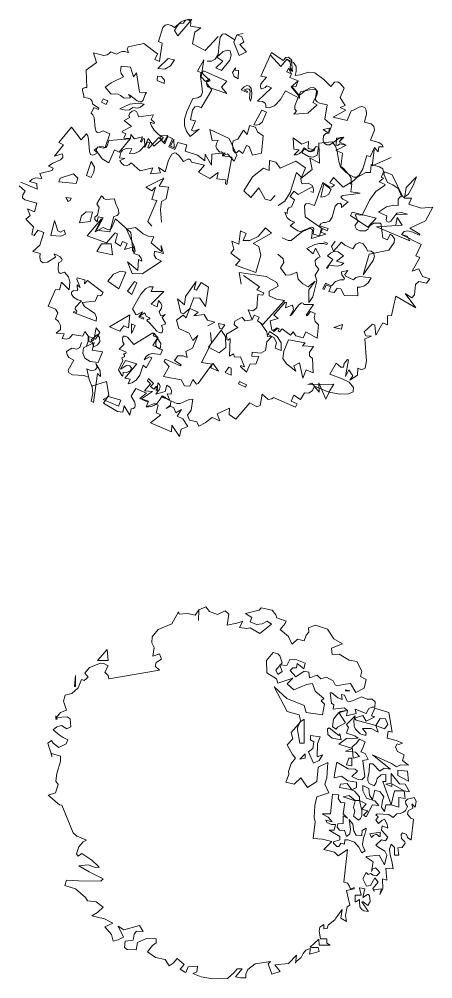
# Model space of a CAD drawing. Header units: millimetres. Extents: x -63086 to 144078, y -129912 to 13382.
# Drawn here: x 59130 to 60225, y -62129 to -59588 of the extents above; entities that cross this region are included whole.
import ezdxf

# ---------------------------------------------------------------- set-up
doc = ezdxf.new("R2010")
doc.units = ezdxf.units.MM
doc.layers.get('0').update_dxf_attribs({"lineweight": 0})
doc.layers.add('観葉植物', color=92, linetype='Continuous', lineweight=9)

# ---------------------------------------------------------------- blocks, each defined once
blk = doc.blocks.new('樹木平面（CAD素材.com）4171aaa2')
at = {"color": 0, "linetype": 'ByBlock', "lineweight": -2}
for points in [[(-541.3, 147.6), (-497.8, 128.7), (-498.5, 143.8), (-518.6, 148.8), (-510.9, 155.7), (-501.3, 158.8), (-485.9, 156.8), (-491, 170.2), (-457.9, 178.2), (-455.2, 184.3), (-467.8, 189.7), (-456.4, 197.4), (-436.6, 206.2), (-430.4, 212.4), (-429.6, 218), (-431.4, 222.2), (-452.4, 216.5), (-428.2, 246.7), (-440.6, 252.1), (-407.2, 293.5), (-381.7, 260), (-367.4, 275.9), (-363.7, 270.2), (-361.8, 261.1), (-359.7, 228.7), (-356.6, 221.1), (-351, 218.9), (-344.2, 221.2), (-338.1, 225.2), (-346.7, 232), (-338.1, 239.1), (-331.7, 241.6), (-323, 241.1), (-317.7, 239.6), (-305.9, 275.3), (-323.6, 283), (-330.9, 279.7), (-337.9, 278.9), (-341.8, 281.4), (-344.7, 290.9), (-346.9, 318.6), (-350.3, 325.7), (-355.2, 330), (-348.3, 345.6), (-335.9, 340.3), (-334.5, 343.3), (-351.9, 354.5), (-352.3, 361.6), (-356.4, 367.6), (-362.7, 370), (-374.2, 371.5), (-374, 376.5), (-378.1, 391.3), (-377.6, 394.5), (-375.4, 396.6), (-370.3, 397.8), (-366.5, 397.9), (-368.2, 443.8), (-341.3, 464.7), (-348.8, 490.3), (-321.7, 483.2), (-313.1, 484.6), (-307.5, 487.8), (-303.2, 492.7), (-287.6, 486), (-278.7, 491.8), (-272.7, 493.5), (-266.6, 493.5), (-255.9, 490.8), (-259.5, 499.7), (-256.7, 506), (-215.9, 514.3), (-179.7, 487.3), (-186.4, 472.1), (-174.1, 466.6), (-167.5, 515.8), (-176.9, 519.6), (-165.6, 557), (-159.6, 563.5), (-152.5, 565.2), (-142.6, 562), (-134.8, 557.1), (-116.4, 571.6), (-106.9, 576.2), (-101.3, 577.6), (-96.2, 577.4), (-92.7, 574.8), (-91.2, 569.6), (-92.3, 560.8), (-64.6, 556.2), (-80.8, 544.7), (-86.6, 514.1), (-53.7, 496), (-19.3, 533)], [(-134.4, 549.3), (-126.1, 534.7), (-88.7, 577.8), (-97.7, 579), (-106.5, 575.2), (-111, 568.9), (-122.4, 566.6), (-128.7, 560), (-134.3, 549.3)], [(-47.8, 467.6), (-37, 467.9), (-26.6, 472.8), (-19.3, 485.5), (-16, 511.9), (-13.8, 531.6), (-7.8, 539), (-0.4, 540.2), (25.1, 524.8)], [(47.4, 541.2), (30.8, 537.3), (43.4, 531.9), (48.6, 518.4), (38.2, 511.6), (56.1, 492.8), (37, 482.8), (22.7, 518.6), (30.8, 537.3)], [(175, 434.4), (166.8, 449.1), (178, 440.1), (174.9, 467.6), (176.3, 470.7), (167, 478.8), (160.5, 477.5), (153.4, 469.4), (121.8, 490.7), (94.4, 428.3), (108.6, 425.9), (94.3, 408.2), (92.8, 400.4), (94.1, 396.1), (97, 394.6), (105.1, 397.9), (109.9, 403), (122.4, 397.5), (85.2, 362.2), (98.7, 360.7), (105.6, 357), (106.9, 351.3), (107, 345.4), (116.1, 344.1), (130.4, 349.2), (146.1, 366), (159.3, 389.2), (195.4, 369.9), (196.9, 372.8), (174.3, 399.9), (192.9, 415.4)], [(118.8, 484.5), (146.9, 453.6), (162.8, 473)], [(-49, 412.3), (-50.2, 409.3), (-35.7, 391.9), (-63.6, 344.7), (-73, 348.4), (-80.9, 347.1), (-86.9, 338.5), (-92.4, 312.8), (-78.5, 310.2), (-89.2, 285.4), (-82.9, 282.6), (-69.6, 288), (-92.7, 268.6), (-102.5, 282.2), (-107.8, 297.6), (-107.7, 314.6), (-101.9, 334.4), (-86.2, 369.4), (-73, 370.9), (-64.2, 376.1), (-60.1, 386.2), (-61.8, 402.8), (-65.9, 427.7), (-64.4, 437.7), (-73.7, 441.7), (-56.9, 471.5), (-64.2, 426.2), (-52.3, 413.9), (-41.1, 421.2), (-49, 412.3), (-39.8, 416), (-60.9, 436.4), (-58.1, 442.7), (4.2, 415.2), (-10.4, 399.4), (4.3, 382.2), (-46.8, 400.2), (-50.2, 409.3)], [(319.6, 245.6), (292.7, 231), (310.3, 224), (305.8, 188.6), (312.9, 183.3), (326.4, 168.8), (339.7, 160.5), (346.9, 160.5), (354.5, 165.7), (363.8, 182.5), (374.6, 218.4), (383.7, 214.2), (394.6, 239), (404.4, 227.6), (406.7, 241.4), (417.4, 240.6), (413.8, 247), (406.1, 252.6), (384.5, 258.4), (394.4, 285.4), (393.4, 295.1), (386, 301.8), (368.1, 306.4), (373.5, 328.1), (373, 338), (369.1, 345.1), (361.4, 347.5), (354, 345.8), (339.5, 337.8), (333, 336.4), (322.1, 311.2), (285.2, 320), (319.2, 338.4), (303.6, 345.2), (316.8, 350.8), (304, 371.4), (314.8, 396.4), (303.8, 408.7), (297.4, 413.1), (288.8, 411.9), (278.9, 400.5), (260.3, 419.7), (237, 437.4), (220.5, 438.6), (198.3, 431.7), (184.5, 430.2), (187.5, 440.9), (187.4, 453.6), (180.6, 464), (162.8, 473), (170.4, 466), (172.5, 459.5), (171.3, 450.8), (177.9, 440.3)], [(300.9, 253.9), (308.9, 264.9), (294.2, 264), (293.8, 245.7), (297, 244.4), (302.8, 249.2), (319.6, 245.6), (300.9, 253.9), (313.7, 266.7), (304.9, 265.6), (300, 263.2), (276.9, 246.6), (268.7, 246), (261.9, 250.4), (258.7, 258.5), (260.1, 270.1), (266.3, 276.3), (273.8, 276.9), (281.5, 298.5), (263.3, 314.7), (269.6, 352.5), (249.7, 356.5), (242.8, 359.9), (239, 365.7), (238.6, 370.9), (241.3, 387.5), (240.2, 392.3), (236.8, 396.5), (232.4, 398.2), (224.5, 397.1), (212.7, 391.1), (195.1, 377.4), (175.8, 400.5), (186.2, 399.7), (192.9, 415.4), (171, 424.9), (175.2, 434.3), (162.6, 439.5), (166.8, 449.1)], [(199.2, 387), (190.1, 365.3), (183.8, 349.8), (184.2, 340.7), (188, 335.6), (181, 327.8), (218.7, 329.9), (243.5, 352.6), (231.3, 358.1), (242.1, 376.6), (244.1, 386.3), (241.8, 390.7), (230.3, 393.6), (199.1, 386.7)], [(-202.1, 237.9), (-175.7, 266), (-160.3, 249.4), (-152.2, 268.1), (-139.8, 262.8), (-149.2, 241.2), (-133.5, 234.2), (-125.4, 252.8), (-102.2, 246.4), (-105.9, 229.6), (-73.3, 219.2), (-54.1, 203.6), (-53.7, 221.8), (-36.7, 192.3), (-35.3, 221.3), (-0.7, 224.8), (-7.8, 216.9), (16.9, 213.6), (4.1, 141.5), (0.9, 142.7), (1.7, 153.3), (-22.5, 156.6), (-19.1, 173.5), (-40.8, 157.1), (-70.9, 173.8), (-55.1, 192.8), (-89.2, 200.4), (-91.9, 206.7), (-94.5, 208.4), (-99, 208.1), (-110.3, 202), (-122, 217.5), (-129.7, 224.4), (-134.9, 225.1), (-141.4, 221.3), (-150.7, 205.5), (-159.3, 174.8), (-176.8, 186.4), (-171.3, 172.6), (-198.4, 169.8), (-191.9, 185.6), (-225.4, 177.3), (-249.1, 199), (-255.3, 193.1), (-262, 190.9), (-268.9, 192.8), (-274.7, 197.9), (-279.6, 204.7), (-266.2, 210), (-280.1, 212.3), (-276.8, 225.6), (-271.8, 232.5), (-262.7, 236.5), (-247.6, 235.5), (-253.2, 223), (-243.7, 222.5), (-235.5, 224.8), (-226.7, 230), (-212.2, 245.3), (-204.2, 262.8), (-188.9, 243.1), (-165.7, 262.8), (-164.3, 265.9), (-177, 273.9), (-188.5, 285.4), (-195.2, 296.8), (-198.5, 306.7), (-189, 302.6), (-187.8, 305.8), (-195.9, 313.1), (-190.4, 325.5), (-229.6, 320.2), (-231.1, 327.6), (-235.1, 334.8), (-240.2, 337.2), (-246.6, 335.7), (-252.7, 330.5), (-255.3, 324.2), (-254.6, 321), (-252.5, 319), (-267.3, 310.4), (-248.1, 295), (-271.8, 282.9), (-273.2, 279.8), (-263.6, 275.8), (-269, 263.6), (-250.8, 263.2), (-249.8, 273.6), (-240, 261.8), (-219.1, 267.7), (-224.6, 255.1), (-221.4, 253.6), (-217.4, 263.2), (-214.2, 261.8), (-213, 239.6), (-206.1, 254.4), (-200.1, 251.9), (-205.4, 239.6), (-202.3, 237.9)], [(63.8, 297.1), (80.3, 293), (85.1, 280.4), (100.3, 269.9), (95.5, 224), (71.7, 219.4), (62.9, 242.3), (56.3, 245), (46.8, 223.3), (35.4, 231.7), (30.8, 226.3), (25.7, 225.4), (21, 232.3), (18.9, 248.8), (20.6, 257), (33, 260.9), (48.2, 285.1), (57.9, 273.8), (64, 296.9)], [(-136.6, 261.4), (-144.7, 242.7), (-135.3, 238.6), (-136.6, 261.4)], [(231.3, 135.7), (192.8, 115.2), (181.7, 123.7), (171.9, 109.5), (183, 101), (174.9, 82.3), (167.9, 79.5), (164.7, 75.5), (163.7, 64.9), (157.5, 67.6), (163.9, 53), (172.1, 45.6), (183.3, 41.6), (171.7, 31.9), (191.9, 18.4), (199.3, 16.5), (213.2, 22.1), (226.9, 28.5), (231.9, 27.8), (234, 23.6), (232.2, 9.6), (249.2, 5.7), (254.2, 25.9), (211.4, 55.4), (209.4, 85.2), (213.1, 90.1), (220.7, 90.6), (235.7, 85.7), (258.3, 146.3), (274.5, 135.3), (281, 134.6), (285.5, 136.9), (288.8, 140.4), (276.5, 145.8), (286.3, 160.1), (312.1, 134.2), (332.7, 147.5), (333.1, 158.4), (327.7, 166.7), (318.7, 174.3), (304.7, 187.9), (300.1, 202), (296.3, 228.8), (291.6, 242.7), (282.7, 254.3), (247.8, 250.8), (249.4, 197.9), (224.1, 212), (229.5, 180.9), (200, 156.8), (201.8, 144.9), (204.8, 143.4), (219, 144.5), (228.9, 139.8), (232.6, 133.4), (233.1, 125.6), (232.2, 120.4), (226, 123.2)], [(180, 265.3), (181.6, 235), (195.8, 232.9), (182.5, 219.6), (189.2, 219.9), (196.5, 223), (202.3, 228.4), (208.8, 238), (221.4, 228.6), (226.3, 227.5), (231.8, 229.2), (236.6, 233.4), (219.5, 237), (220.2, 255.4), (202.3, 248.1), (179.9, 265.3)], [(208, 234.7), (203.6, 225.5), (220.4, 215), (232.7, 213.4), (243.5, 219.4), (246.8, 239.9), (240.4, 242.3), (231.7, 231.4), (222.5, 229.4), (207.5, 234.8)], [(394.6, 239), (388.3, 190.3), (438.7, 212.4)], [(132.3, 112.5), (119.5, 98.6), (105.1, 102.2), (88.9, 132.1), (67.1, 107.1), (48.9, 124.7), (72, 161.8), (101.3, 184.3), (116.1, 178), (116.6, 204.6), (133.6, 200.1), (145.1, 184.3), (186.7, 203.3), (211.8, 185), (201.3, 160), (188.1, 173.2), (171.7, 120.4), (157.1, 97.6), (139.5, 86)], [(379.2, 23.6), (371.2, 18.6), (356.3, 18.6), (347.3, 22.8), (342.9, 31.9), (350.9, 43.4), (343.5, 62.3), (362.1, 60.4), (381.8, 99.4), (398.1, 123.2), (421.5, 138.6), (423.1, 141.7), (407.2, 148.5), (418.9, 158.3), (412.6, 161), (415.8, 166.5), (418.7, 174.7), (416.6, 182.7), (407.9, 188.5), (386.4, 194.5), (384.6, 173.2), (371.8, 172.9), (348, 159.7), (330.3, 143.5), (334.6, 142.9), (332.5, 121.6), (357.2, 118.3), (340, 115.6), (311.2, 112.3), (306.8, 109.8), (306.6, 106.6), (311.3, 102.2), (324.9, 95.1), (307.8, 80.5), (307.6, 87.4), (304, 92), (298.2, 91.2), (291, 84.2), (282.4, 55), (275.8, 44), (264.8, 41), (258.6, 40.4), (253.2, 37.4), (249.3, 31.6), (272.4, 25.2), (269.8, 19), (257.3, 24.4), (253.3, 15.1), (265.7, 9.6), (228.1, -1.4), (230.7, 20.9), (225.7, 25.2), (218.4, 23.4), (202, 14.7), (174.5, -7.2), (166.5, -7.3), (150.5, 0.3)], [(-194.4, 31.2), (-205.4, 43.1), (-180.9, 99), (-194.8, 101.6), (-184.4, 134), (-194.7, 124.1), (-210.2, 134.2), (-162.9, 157.9), (-175.3, 137.3), (-150.5, 134.1), (-156.6, 103.3), (-168.7, 96.3), (-171.4, 75.3), (-168.5, 41.5)], [(450.2, 60.6), (482.3, 62.5), (465.3, 67.2), (453.5, 65.2), (438.4, 44.2), (433, 41.3), (427.5, 42.9), (426, 46.9), (427.4, 58.2), (405.3, 67.8), (426.6, 82.3), (446.1, 86.7), (457.7, 85.6), (457.6, 102.8), (461.6, 107.9), (466.5, 110.5), (457.3, 130.3), (443.4, 140.8), (428.8, 146.6), (419.8, 169), (422.5, 175.2), (441.4, 167.1), (470.7, 106.5), (484.3, 114.6), (497.2, 138.3), (505.7, 161.8), (479, 133.2), (474.6, 105.4), (492.9, 104.7), (485.4, 89), (518.5, 78.4), (549.1, 80.9), (530, 45.5), (488, 25.3), (514.8, 10), (513.4, 6.8), (496, 15), (482.9, 18.3), (473.3, 16.7), (466, 8.8), (518.1, -17.3), (504.5, -48), (514.4, -52.3), (494.6, -88.6), (512.4, -81.6), (522, -102.1), (541.2, -108.9), (532.2, -120), (512.3, -115.2), (503, -123.3), (501, -150.9), (493.7, -158.4), (476.4, -147.4), (504, -185.7), (450.9, -154.8), (440, -205.8), (429.5, -206.7), (428.8, -230.6), (416.8, -225.3), (398.6, -258.1), (395.5, -231.2), (389.4, -228.3), (367.6, -248.6), (371.8, -259), (386.8, -260.7), (368.9, -267.7), (373.8, -325.9), (370.3, -344.8), (360.1, -349.4), (350.4, -344.8), (349.7, -363.3), (329.4, -376.5), (337.7, -365.3), (326.5, -349.2), (318.2, -367.5), (326.3, -323.4), (323.2, -322.1), (314.7, -333.1), (312.9, -342.5), (305.5, -342.1), (293.3, -331.4), (276.6, -361), (309.2, -373), (327.7, -382.2), (339.6, -396.4), (338.2, -408.1), (326, -413), (303.3, -413.6), (274.9, -408.6), (266.3, -427.5), (247.6, -383.8), (248.7, -408.6), (229.1, -384.6), (218.7, -388), (287.2, -387), (273.7, -408.5), (236.3, -392.5), (231.1, -404.5), (221, -411.5), (210, -410.7), (198.7, -428.1), (181.4, -416.9), (174.6, -432.5), (190.2, -439.3), (186.1, -448.6), (127.3, -422.7), (122.9, -426.1), (113.3, -427.6), (97.6, -413.8), (92.2, -443.7), (83.1, -447.4), (65.2, -437.1), (27.7, -480), (10, -468), (11.1, -450.7), (-21.5, -466.2), (-14.4, -484.1), (-35.2, -475.7), (-53.7, -490.2), (-70.4, -498.4), (-75.2, -487.5), (-95.2, -482.5), (-100.5, -469.1), (-90.8, -456.3), (-86.2, -427.1)], [(-367.8, -286.5), (-362.6, -273.8), (-363.3, -259.5), (-371.7, -248.1), (-377.2, -260.7), (-404.7, -255.8), (-412.7, -265.3), (-421.6, -268.1), (-432, -266.7), (-426.2, -253.8), (-447.8, -252.3), (-436.2, -242.4), (-436.6, -231.9), (-441.6, -221.4), (-449.7, -214.3), (-442.9, -198.8), (-449.7, -188.5), (-468.5, -180.5), (-449.6, -136.6), (-438.8, -137.6), (-433.7, -117.5), (-412.9, -137.7), (-411.5, -117.7), (-415.3, -103.3), (-426, -91.2), (-435.9, -94), (-440.5, -91.9), (-442.5, -84.1), (-441.3, -66.2), (-434.1, -62.8), (-431.7, -57.7), (-437.2, -50.1), (-446.6, -44.8), (-453.1, -42.6), (-449.5, -51.3), (-470.9, -64.8), (-482.3, -66.5), (-489, -60.6), (-490.5, -51.5), (-489.8, -41.5), (-509.7, -36.5), (-491.1, -19), (-480.7, 14), (-496.2, 20.6), (-506.3, 6.5), (-512.4, 9), (-507.3, 29.4), (-528.3, 49.4), (-516.7, 59.2), (-523.8, 77.1), (-505.1, 68.6), (-498.9, 92), (-530.8, 101), (-536.5, 105.9), (-536, 113.6), (-529.3, 123.8), (-545.5, 138.2)], [(331.5, 59.1), (377.4, 28.4), (398.9, 52.1), (335.8, 68.3), (331.6, 59.1)], [(466.2, 8.7), (481.7, 4.4), (488.5, -8), (400.2, 29.3), (468.2, 33.3), (454.6, 53.6), (451.4, 34.6)], [(291.1, -8.8), (281.3, -23), (286.2, -35.1), (307.5, -11.6), (316.2, -19.6), (337.9, -29), (345.5, -16.3), (354.8, -12.3), (364.5, -15.4), (373.1, -26), (376.4, -34.5), (385.6, -35.1), (392.2, -39.6), (394.4, -48.3), (391.3, -59.9), (364.8, -97.8), (380.7, -43.3), (432.7, -32.9), (446.5, -12.6), (447.4, -2.3), (441.7, 6.2), (436.4, 10), (429.6, -5.6), (417, -0.2), (411.9, 38.9), (393.4, 38.5), (384.4, 34), (377.8, 26.9)], [(139.4, -43), (153.1, -55.1), (155.2, -65.4), (146, -79.2), (160.2, -98.6), (172.1, -97.6), (189, -90.8), (192.9, -109.2), (204.9, -121.5), (219.7, -130.1), (237.9, -115.1), (221, -137.4), (221.1, -171.1), (231.3, -156.5), (242.5, -113.6), (237.9, -98.9), (247.8, -82.7), (239, -72.6), (237.5, -60), (243.9, -53.6), (251, -50.6), (239.1, -26.9), (232.1, -42.4), (216.1, -28.1), (236.8, -17.5), (249.4, -14.5), (259.9, -15.1), (268.8, -17.6), (270.1, -14.4), (260.7, -10.4)], [(41.6, -122.9), (36.8, -91.3), (108, -102.2), (136.1, -118), (139.5, -128.3), (116.3, -141.4), (116, -153.2), (135.5, -162.7), (156.9, -165.5), (99.4, -229.5), (85.1, -219.6), (89.2, -210.3), (76.7, -204.9), (71.4, -217.3), (51.7, -220), (44.9, -209.6), (25.5, -220.5), (23.3, -229), (32.7, -237.8)], [(48, -99.8), (90.4, -129.6), (83.6, -137.6), (102.2, -145.6), (99.7, -151.8), (85.8, -149.6), (83.3, -185.1), (73.2, -193.6), (60.6, -190.8), (71.3, -217.3)], [(314.3, -152.1), (305.9, -134.7), (296.3, -132.8), (288, -144.4), (274.1, -142.1), (279.6, -129.7), (267.1, -124.3), (261.7, -136.7), (258.5, -135.4), (265.4, -119.8), (280.9, -126.6), (291.7, -115.2), (304.2, -111.3), (313.8, -111.2), (315.1, -107.9), (308.2, -97.8), (307.9, -89.9), (324.5, -86.1), (316, -97.1), (317.8, -101.6), (339.5, -111.1), (345.6, -105.1), (355.6, -102.4), (386.4, -105.5), (377.9, -118.7), (368.1, -127.2), (357.1, -130.4), (349.8, -130.4), (350.9, -153.1), (314.4, -152.2)], [(-401.9, -197.8), (-341.4, -220.5), (-341.3, -211), (-345.3, -200.5), (-359.4, -190.7), (-373, -181.9), (-379.1, -171), (-344.3, -167.4), (-337.2, -151.7), (-331.2, -153.2), (-327, -150.7), (-323, -144.3), (-364.8, -113.1), (-372.5, -121.9), (-371.6, -111.2), (-391.8, -105.9), (-393.2, -109.4), (-384.4, -131.3), (-392.5, -124.3), (-391.6, -139.3), (-402.8, -140.5), (-407.4, -144), (-407, -149.5), (-401.4, -157.2), (-390.4, -164.1), (-380.7, -166.5), (-396.5, -183.4), (-397.6, -188.8), (-393, -194.4), (-394.2, -197.6), (-400.6, -194.9), (-401.8, -197.8)], [(-258.9, -141.3), (-247.8, -149.8), (-234.2, -118.7), (-240.4, -115.9), (-258.8, -141.3)], [(-46.5, -233.1), (-27.7, -222.9), (-47.3, -217.7), (-56.1, -203.1), (-82.9, -206.1), (-71.7, -196.4), (-93.9, -186.7), (-111.1, -201.4), (-117.5, -198.5), (-126.9, -161.1), (-107.6, -177.1), (-105.8, -155.5), (-77.5, -115.8), (-82.6, -135.9), (-76.3, -138.9), (-64, -118.1), (-44.7, -130.5), (-52.3, -182.1), (-67.8, -160), (-83.1, -159.1), (-104, -211.9), (-111.9, -204.7), (-129.3, -217.7), (-122.9, -240.1), (-95.8, -252.1), (-85.6, -271.5), (-72.4, -258.8), (-87, -292.3), (-104.2, -300.7), (-101.4, -317), (-111.7, -312.6), (-125.7, -312.3), (-134.5, -324.7), (-117.1, -336), (-118.4, -339.2), (-158.8, -321.4), (-161.7, -327.8), (-148.8, -340.8), (-164, -367.5), (-116.5, -375.7), (-107.8, -391.9), (-94.3, -392.9), (-86, -375.4), (-76.2, -387), (-71.7, -385.3), (-35, -334.5), (-62.6, -329.9), (-36.5, -278.1), (-39.6, -251)], [(-162.8, -142.1), (-196, -176), (-180.5, -182.7), (-176.8, -165.7), (-170.5, -172.6), (-168.2, -179), (-169.3, -186.6), (-175.1, -196.1), (-171.6, -205), (-168.5, -206.4), (-159.5, -202.9), (-166.7, -210.8), (-158.3, -225.6), (-159.6, -228.7), (-168.5, -232.3), (-166.7, -236.3), (-165.6, -241.7), (-165.9, -246.6), (-167.5, -250.2), (-169.1, -251.4), (-171.2, -251.8), (-174.9, -250.8), (-180.9, -247.2), (-200.4, -224.7), (-207.3, -219.2), (-205.9, -216.1), (-202.4, -215.7), (-200.5, -214.9), (-200, -213.7), (-202.1, -211.2), (-209.5, -207.1), (-213.1, -198.2), (-223.3, -204.9), (-224.7, -207.9), (-215.4, -212), (-216.7, -215.1), (-229.2, -209.7), (-219.3, -195.5), (-234, -203.9), (-237.2, -202.6), (-245.6, -187.8), (-223.9, -149.4), (-211.4, -134.6), (-201.9, -129.7), (-190.9, -130), (-196.2, -142.3), (-162.9, -142.1)], [(118.7, -219.3), (122.8, -243.4), (126, -244.9), (136.8, -238.3), (127.5, -249.1), (139.4, -239.4), (142.6, -240.6), (140.2, -247), (143.1, -248.5), (150.3, -240.6), (172.6, -257.4), (179.9, -249.2), (186.3, -259.7), (206.4, -264.7), (213, -249.1), (242.9, -265.7), (247, -230.4), (237.4, -221.4), (235.4, -210.6), (237.8, -200.5), (225.4, -195.1), (216.9, -206.2), (213.7, -204.8), (233.4, -176.4), (207.5, -176.3), (205.6, -172.7), (201.5, -171.7), (194.1, -178.2), (176, -203), (171.9, -206.6), (180.1, -190.3), (179, -181.3), (177.2, -178), (159.4, -185), (161.6, -171.3), (158.5, -169.9), (128.4, -205.1), (139.5, -213.6), (118.7, -219.3)], [(32.8, -237.7), (3.3, -254.7), (4.2, -269.8), (7.2, -271.2), (13.1, -266.4), (11.2, -313.5), (21.3, -306.8), (24.6, -315.7), (40.1, -315.1), (50.8, -341.8), (41.5, -337.9), (40.1, -340.9), (56, -355.2), (65.6, -333.4), (81, -334.6), (88.8, -313.9), (70.5, -313.4), (71.5, -302.6), (93.6, -305.5), (106.1, -298), (109.5, -275.5), (122.3, -261.8), (111.8, -260.8), (110, -248.6), (92.9, -225)], [(-263.8, -324.3), (-234.5, -333.3), (-265.8, -371.6), (-252, -374), (-257.4, -386.4), (-247.1, -383.6), (-236.1, -376.9), (-226.2, -363.8), (-217.6, -337), (-209.5, -344.2), (-194.2, -317.4), (-200.6, -314.7), (-215.2, -323.2), (-209.5, -314.1), (-202.4, -308.8), (-193.9, -306.4), (-171.9, -308.6), (-166.5, -296.1), (-173.4, -294.3), (-179.2, -291.3), (-183.6, -285.6), (-183.5, -276.6), (-178.1, -265), (-191.3, -259.4), (-188.4, -252.4), (-170.5, -279.6), (-171.2, -288.2), (-172.8, -293.3), (-191.5, -285.2), (-178.4, -263.7), (-191.9, -251.8), (-241.8, -282.1), (-258.6, -263), (-265, -259.9), (-269.6, -260.4), (-271.5, -262.7), (-272.3, -267.9), (-270.8, -276), (-267.8, -281.9), (-280.8, -294.9), (-262.1, -303), (-263.5, -306.1), (-269.5, -307.1), (-266.1, -312.3), (-267.5, -315.4), (-273.6, -317.3), (-274.2, -319), (-271.6, -324.8), (-282.4, -349.8), (-274, -364.4), (-270.8, -365.9), (-269.9, -355.3), (-260.2, -356.3), (-251.4, -352.1), (-248.4, -344.7), (-252.5, -339), (-261.2, -338.3), (-277.7, -347.7), (-263.9, -324.4)], [(-362.1, -368.5), (-374.2, -364.1), (-404.8, -362.8), (-414.4, -357.4), (-415.5, -350), (-400.5, -323.9), (-413.7, -317), (-418.9, -309.7), (-420.6, -301.3), (-406.2, -292.3), (-393.4, -294.7), (-385.3, -289.9), (-380.4, -277.5)], [(-355.1, -270.1), (-337.9, -255.5), (-332.8, -264), (-332.3, -275.5), (-338, -283.2), (-347.6, -288.6), (-355.3, -270.1)], [(-348.9, -435.6), (-338.3, -358.8), (-330, -366.7), (-331.2, -351.7), (-342.3, -333), (-339.3, -343.3), (-344.6, -349.3), (-354.3, -351.7), (-366.5, -346.6), (-360.5, -375), (-352.8, -394.8), (-350.6, -411.7), (-355.2, -432.6), (-349.1, -435.7)], [(-204.5, -435.2), (-226.3, -425.8), (-208.9, -411.1), (-237, -399), (-249.5, -419.5), (-240.5, -434.5), (-238.4, -440.5), (-238.2, -445.1), (-239.6, -448.6), (-243.1, -451.4), (-249.2, -453), (-252.8, -469.9), (-267.9, -444.9), (-271.5, -461.9), (-285.4, -459.6), (-322.4, -437.6), (-308.3, -416.5), (-314.1, -380.5), (-353.8, -392.5)], [(-86.2, -427.2), (-95.7, -427.7), (-119.7, -438.4), (-128, -438.9), (-143.8, -431.9), (-144.8, -442.6), (-156.1, -452.2), (-145.9, -445.7), (-136.6, -450), (-131.3, -463.1), (-116.3, -454.7), (-127.6, -472.1), (-112.2, -478.8), (-99, -499.3), (-116.7, -506.4), (-121.6, -526.4), (-141.6, -495.8), (-142.2, -513.8), (-198.4, -489.8), (-170.6, -468.4), (-183.1, -463), (-178.1, -443), (-187.5, -438.9), (-209.9, -447.8), (-202, -447.8), (-193.6, -445.8), (-187.2, -442.7), (-180.7, -437.5), (-172.5, -427.5), (-167.3, -418), (-146.9, -430.5), (-153.9, -412.7), (-143.2, -413.6), (-142.2, -404.3), (-146.3, -396.1), (-155.2, -389.9), (-158.9, -406.9), (-184.3, -414.3), (-174.2, -400.4), (-172.5, -393.3), (-173.9, -388.2), (-178.3, -383.7), (-180.3, -404.9), (-183.3, -403.6), (-182.4, -392.9), (-189.6, -400.9), (-197.6, -393.8), (-190.5, -385.8), (-203.4, -372.8), (-206, -379), (-198, -386.2), (-213.7, -405.3), (-192.3, -407.2), (-221.6, -426.2), (-203.1, -432.2), (-209.9, -447.8)]]:
    blk.add_lwpolyline(points, dxfattribs=at)
for points in [[(-6.4, 468.1), (-25, 450.4), (-9.7, 443.5), (12.1, 470.5), (15.3, 484.2), (13.1, 495.1), (6.1, 497.2), (-5.6, 493.5), (-22.3, 478.2)], [(-134.5, 471.7), (-145.5, 455.1), (-160, 446.7), (-178.5, 448.4), (-151.5, 475.3)], [(-234.7, 437.2), (-227.3, 385.9), (-209, 385.3), (-210.4, 382), (-212.4, 379.2), (-217.2, 364.4), (-221.9, 360.2), (-226.5, 359.8), (-233.5, 362.8), (-252.4, 377.9), (-255.9, 379.7), (-251, 373.8), (-252.3, 370.7), (-267.5, 369.9), (-270.6, 371.3), (-277.5, 377.1), (-283.9, 380.5), (-289.7, 381.6), (-300, 380.2), (-303.1, 381.6), (-317.7, 399.1), (-301.8, 410.6), (-269.1, 426.2), (-275.8, 435.3), (-277.7, 442.5), (-275.2, 454.7), (-250.8, 451.6), (-243.1, 426.1)], [(34, 420.9), (23, 427.5), (18.7, 437.8), (26.6, 450.5), (25.8, 444.1), (34.5, 443.1)], [(-180.3, 417), (-161.4, 409.1), (-161.2, 417.8), (-168.7, 427.6), (-179.2, 428.4)], [(59.1, 387.9), (57.5, 384.9), (42.1, 391.8), (50.3, 399.9), (57.1, 403.3), (63.6, 401.9), (68.1, 395.9), (70.3, 382.8), (69.1, 371.2), (66.3, 362.4), (64.3, 369.9), (65.5, 389.1), (63.5, 393.6), (57.9, 394.5), (49.5, 392.1)], [(-327.9, 358.9), (-315.3, 353.5), (-311.2, 362.9), (-323.7, 368.3)], [(-252.3, 353.9), (-230.8, 356.7), (-214.8, 354.4), (-224.1, 346.3), (-232.2, 343.7), (-244.7, 345.3), (-253.2, 339.3), (-263.1, 338.2), (-279.4, 341.9)], [(108.8, 333.2), (97.3, 306.4), (89.2, 300.1), (81.6, 298.6), (75.8, 298.9), (96.7, 338.3)], [(-6.8, 224.7), (-10.4, 227.4), (-14.5, 227.2), (-22.7, 235.6), (-25.1, 242.9), (-22.8, 252), (-19.1, 258.7), (-34.4, 258), (-40.6, 286.8), (10.5, 263.1), (30.6, 218.6), (23.7, 203.3), (5.7, 222.2), (-7.8, 216.9)], [(276.1, 290.5), (272.7, 277.5), (259.4, 286.5)], [(-342, 231.7), (-325.8, 209.7), (-308.2, 198.5), (-293.4, 233), (-280.8, 227.3), (-251.4, 262.1), (-308.3, 257.9), (-312.5, 243.8), (-316.6, 239.1), (-322.8, 237.1), (-338, 241.2)], [(-152, 271.1), (-161.7, 254.2), (-165.9, 256.4), (-173.4, 270.2)], [(-354.8, 159.4), (-347.6, 174.2), (-346.2, 187.6), (-355, 202), (-367.3, 164.9)], [(-395, 143.6), (-390.4, 158), (-402, 169.2), (-436.8, 157.9), (-440.9, 148.6)], [(279.9, 128), (273.1, 115.1), (263.3, 109.4), (252.5, 107.8), (260.9, 143.1)], [(-410.3, 98.6), (-407.9, 105.1), (-421.9, 107), (-415.7, 96.6)], [(-340.7, 20.2), (-323, 53), (-336.9, 55.5), (-338.9, 42), (-345, 48.4), (-345.3, 55.1), (-338.5, 60), (-333.6, 80), (-340.3, 90.2), (-327.8, 110.9), (-324.9, 109.8), (-321.2, 104.1), (-316.3, 101.9), (-293.6, 103.5), (-290.6, 91.7), (-282.8, 74.6), (-281.4, 64.8), (-286, 58.8), (-295.4, 56.2), (-305.7, 16.3)], [(-357.7, 43.2), (-386, 39.9), (-380.3, 58), (-368, 68.8), (-351.9, 68.2)], [(-462.1, 5.9), (-435.7, 4.4), (-422.7, 9.5), (-426.1, 20.3), (-436.3, 15.2), (-443.1, 18.7), (-451.9, 45.9)], [(-314.7, -13.5), (-291.8, 13.6), (-285.5, 11), (-291.9, -12.1), (-277.8, -22), (-272.2, -9.6), (-259.9, -14.9), (-266.7, -30.6), (-245.6, -24.8), (-249.9, 14.1), (-290.7, 50.4), (-302.4, 24), (-309.6, 21.4), (-323.1, 27), (-344.2, 16), (-327.9, 50.7), (-366, 5.1)], [(-246.4, -94.7), (-220.2, -94.9), (-168.9, -61.8), (-182.9, -55), (-188.1, -45.9), (-187.3, -35.1), (-164, -41.5), (-169.7, -20.5), (-168.8, -35.9), (-196.1, -12.9), (-189.3, 2.6), (-204.6, 4.7), (-217.8, 11.1), (-237.8, 27.4), (-261.8, 23), (-240.3, -24.3), (-238.6, -34.9), (-240.1, -38.4), (-245.3, -33.6), (-245.8, -28.4), (-241.2, -23.3), (-241.7, -41.2), (-229.3, -46.1), (-222.7, -53.7), (-220.7, -61.4), (-230.1, -57.5), (-231.6, -86.3), (-258.7, -63.7)], [(80.8, -92), (93.8, -45.6), (88.5, -22.7), (73.7, -14.7), (122.4, 12.3), (106.4, 26.7), (87.2, 3.6), (64.8, -7.1), (47.4, -7), (55.5, 11.6), (39.9, 18.4), (35.7, -16.8), (17.1, -8.8), (22.7, -29.7), (14.3, -40.8), (39.4, -59.3), (26.6, -72.1)], [(-327.5, -15.8), (-302.3, -16.1), (-299, -44.9), (-340.3, -35.9)], [(270.4, -47.9), (278.2, -40.4), (287, -36.1), (298.8, -36.9), (312.4, -47.7), (294, -61.9), (314.1, -66.8), (306.5, -72.4), (296.2, -75), (274.9, -72.2), (270.8, -81.5), (267.5, -80.1), (284.8, -57.7)], [(-281.9, -135), (-310.6, -114.7), (-296.1, -95.7), (-277.2, -87.8), (-263.1, -91.1)], [(-269, -233.2), (-278.9, -247.5), (-306.9, -235.4), (-252.4, -203.4), (-256.5, -238.6)], [(-238.6, -231.7), (-247.9, -253.4), (-248, -227.4)], [(-15.8, -239), (-9.5, -241.7), (-1.2, -230.6), (-18, -226.9)], [(-361.1, -274.8), (-361.6, -261.1), (-343.3, -267.9), (-332, -250.4), (-341.7, -238.6), (-347.8, -269.8), (-358.1, -276.1)], [(-10.6, -244.7), (0.8, -261.3), (1.5, -290.7), (-16.2, -304.2), (-44.8, -289.4)], [(137.4, -261), (147.8, -278.4), (147.4, -298.4), (131.8, -291.8), (135.4, -276.8), (128.5, -264.2), (113.7, -256.2), (117.3, -248.3)], [(309.9, -229), (307.9, -241.8), (287.1, -237.4)], [(-324.6, -301.9), (-336.5, -330), (-357.5, -327.1), (-371.7, -318.6), (-377, -305.4), (-375.4, -290.9), (-347.1, -276.9), (-352, -297.2)], [(211.6, -278.2), (204.6, -286.1), (233.7, -287.6), (222.5, -303), (222.6, -312.3), (230.7, -319.8), (232.9, -357.6), (214, -349.5), (204.8, -371.4), (196.3, -330.7), (181.6, -339.2), (186.9, -352.6), (161.7, -333.8), (152.6, -319.8), (154.6, -299.8), (167.1, -270.1)], [(-38.2, -344.1), (-18.4, -353.1), (-33.2, -332.1)], [(15.4, -363.6), (15.9, -345.3), (9.7, -342.6), (-0.2, -356.8)], [(37.7, -380.6), (56.4, -388.8), (53.7, -395.1), (35, -386.7)], [(-308.8, -419.8), (-276.2, -430.1), (-283, -445.7), (-323.6, -428.1)], [(-157.9, -422), (-159.4, -425.1), (-168.6, -421.1)]]:
    blk.add_lwpolyline(points, close=True, dxfattribs=at)
blk = doc.blocks.new('樹木平面（CAD素材.com）3d6ad712')
at = {"color": 0, "linetype": 'ByBlock', "lineweight": -2}
for points in [[(323.7, -119.8), (313.9, -206.4), (323.1, -209), (328.1, -215.9), (330.9, -224.9), (341, -220.6), (341.4, -223.4), (321.1, -227.8), (329.4, -266.7), (322.1, -271.7), (317.9, -294.1), (320.8, -309.9), (305.5, -301), (309.3, -278.2), (292.1, -301), (290.6, -304.7), (272.3, -320.3), (269.3, -328.5), (260.3, -330), (260.3, -318.5), (250, -325.6), (248, -336.1), (251.5, -356.3), (269, -356.3), (269, -367.5), (277.6, -373.2), (248.8, -373.2), (247.3, -356.6), (224.2, -377.8), (228.6, -379), (245.9, -379), (248.6, -389.8), (222.9, -396.3), (225.8, -381.9), (213.4, -386), (206.3, -394.9), (200.9, -405.9), (188.5, -415.6), (185.4, -420.2), (188.3, -399.2), (166.9, -421.3), (130.7, -425.1), (145.1, -442.4), (122.9, -450.1), (113.4, -422.2), (119.2, -416.4), (79, -422), (59.2, -437.6), (53.9, -450.1), (53.9, -459.6), (40, -459.6), (27, -456.8), (44.3, -435.2), (31.4, -435.2), (23.4, -445.4), (5.5, -460.9), (-34, -462), (-63.9, -456.5), (-86.4, -447.7), (-75.7, -443.7), (-73.6, -428.2), (-98.6, -430.6), (-104.2, -445.4), (-107, -444.3), (-119.8, -436.6), (-109, -423.8), (-127.6, -408.1), (-138.4, -420.9), (-148.3, -427.4), (-159, -411.2), (-184.7, -405.6), (-206.2, -390.5), (-192.9, -373.7), (-182.8, -366.5), (-182.6, -356), (-208.9, -355.6), (-232, -365.7), (-236, -385.3), (-259.6, -384.8), (-266.7, -379), (-265.1, -362.1), (-243.8, -360), (-241.5, -343.5), (-235, -335.8), (-217.4, -336.5), (-227.3, -320.9), (-268.5, -332), (-284, -322.3), (-269.6, -352.1), (-283.7, -358.9), (-296.8, -362.3), (-301.2, -344.9), (-319, -324.2), (-297.4, -314.4), (-319.8, -302.8), (-353.1, -295.5), (-338.5, -286.2), (-322.9, -272.6), (-341.6, -258), (-364.7, -255.4), (-370.4, -246.5), (-396.3, -223.5), (-424.5, -215.1), (-420.1, -201.2), (-388.5, -202.6), (-329.1, -203.2), (-323.7, -197.3), (-360.7, -178.7), (-387.7, -163), (-361.8, -160.1), (-347.2, -166.1), (-334.2, -167.1), (-337.5, -162.5), (-353.4, -147.8), (-379.6, -130.5), (-389.3, -137.6), (-394.2, -130.9), (-387.9, -112.7), (-376.2, -99.6), (-367.1, -94.6), (-391.8, -84.4), (-392.2, -85.2), (-402.3, -75.4), (-432.4, -1.8), (-439.1, -1.1), (-469.1, 24.1), (-449, 30.4), (-442.1, 52.9), (-448.2, 61.6), (-446, 81.5), (-436.6, 113.5), (-435.8, 127.8), (-459.6, 134.9), (-459.4, 126.2), (-459.3, 128.8), (-469.8, 162.4), (-460.1, 169.2), (-455.4, 162.4), (-441, 150.9), (-421.6, 159.8), (-416.5, 171.1), (-429.5, 177), (-439.5, 184.3), (-455.4, 197.5), (-445.8, 205), (-433.8, 208.5), (-419.4, 199.9), (-408.4, 205.4), (-410.7, 226.7), (-418.8, 232.1), (-446.7, 230.1), (-435.8, 242.8), (-420.7, 249.6), (-428.2, 273), (-423.8, 289.2), (-406.4, 293.5), (-389.2, 308.3), (-380.4, 330.3), (-373.8, 327.7), (-363, 336.6), (-371.7, 347.7), (-359.1, 362.7), (-330.1, 374.1), (-321.4, 372.7), (-309.9, 366.9), (-318.6, 349.6), (-309.9, 341), (-308.5, 332.6), (-174.6, 355.4), (-185.8, 365.6), (-183.2, 375.8), (-168.9, 384.5), (-174.3, 398.8), (-191.5, 392.6), (-188.7, 415.5), (-187.1, 413.3), (-194.2, 427.6), (-194, 443.6), (-177.5, 462.9), (-141.6, 478.1), (-123.8, 509.7), (-122.5, 503.5), (-100.3, 505), (-80.2, 500.8), (-70, 514.6), (-71.2, 486.6), (-70, 514.6), (-51.6, 522.6), (-42.1, 510.9), (-20.3, 502.7), (-0.8, 512.7), (9.2, 503.5), (5.3, 474), (30.5, 480.1), (46.7, 484.6), (37.9, 468.6), (57, 465.3), (65.6, 467.7), (91.6, 452.7), (122.4, 477.3), (111, 485.2), (97.4, 478.4), (82.6, 476.4), (65.7, 483.3), (70.4, 494.7), (53, 505.2), (90, 514.2), (94.9, 520.3), (123.8, 514.2), (133.6, 501.5), (136.7, 493.6), (160.8, 484.6), (158.6, 478.9), (145.4, 462.9), (167.3, 444.3), (169.1, 438.9), (176.8, 424.5), (190.7, 437.8), (208.5, 433.3), (214.2, 447.6), (221.4, 456.2), (220.4, 467.5), (238.8, 474.3), (270.8, 463.7), (286.9, 438.1), (310.2, 424.7), (281.2, 413.6), (282.6, 397.1), (301.5, 397.9), (327.9, 382.2), (348, 377.9), (361.1, 352.5), (358.2, 338.1), (372.6, 330.9), (367.4, 307.6), (345, 296.1), (331.1, 319.9), (311.5, 317.4), (296.4, 313.7), (290.6, 316.2), (285.8, 327.2), (267.7, 336.7), (252.7, 332.6), (243.4, 342.1)], [(-312.8, 410.1), (-338.7, 381.3), (-309.9, 381.3), (-312.8, 410.1)], [(243.4, 342.1), (222.9, 335.2), (221, 349.8), (209, 352.7), (186.6, 337.3), (171.2, 354.4), (178.6, 361.9), (188.3, 361.9), (189.8, 372.7), (207.8, 358.9), (211.1, 374.1), (189.4, 382.8), (170.9, 383.8), (163.2, 367.9), (144.6, 369.4), (150.3, 351.6), (139.4, 343.9), (133.6, 355.1), (150.6, 374.5), (144, 393), (139, 398.2), (127, 402.4), (108.8, 380.8), (109.5, 348.3), (135.5, 332.2), (139.4, 320.8), (179.1, 334.2), (163.9, 318.8), (181.1, 303.6), (215.3, 317.6), (231, 320), (238, 300.1), (260.3, 280.5), (253.7, 274), (262.5, 265.1), (256.9, 236.8), (214.2, 243.1), (208.9, 262), (162.4, 280.5), (129.6, 311.2), (163.8, 246), (195.5, 237.3), (199.6, 219.1), (173.9, 189.8), (178.5, 173.4), (164, 157.7), (178.2, 132.2), (185.4, 122.1), (173.9, 108.4), (166.8, 87), (168, 78.6), (160.1, 58.3), (182.6, 53), (200.3, 69.9), (217.1, 44.4), (241.9, 60.7), (245.7, 98.5), (271.6, 110.7), (269, 70.3), (263.2, 53), (274, 30.6), (242.4, 19.6), (236.5, -3.2), (235.5, -35.1), (238.1, -46.1), (232.5, -90.7), (256.9, -92.2), (281.5, -98.3), (260.3, -119.8), (289.1, -127), (298.6, -136.5), (323.7, -119.8)], [(-396.3, 341), (-399.2, 312.2), (-396.3, 312.2), (-396.3, 341)], [(317.9, 303.6), (317.9, 300.7), (329.4, 300.7), (317.9, 303.6)], [(-448.2, 234.4), (-448.2, 225.8), (-445.3, 225.8), (-448.2, 234.4)], [(303.5, 246), (303.5, 243.1), (320.8, 248.8), (303.5, 246)], [(208.5, 225.8), (197, 217.2), (191.2, 202.8), (191.2, 197), (197, 162.4), (208.5, 162.4), (208.5, 225.8)], [(197, 119.2), (211.4, 122.1), (211.4, 133.6), (197, 119.2)], [(326.6, 122.1), (320.8, 104.8), (335.2, 102), (335.2, 122.1), (326.6, 122.1)], [(456.2, 90.4), (456.2, 76), (485, 61.6), (482.1, 87.6), (456.2, 90.4)]]:
    blk.add_lwpolyline(points, dxfattribs=at)
for points in [[(322.5, 272.8), (315, 289.2), (307.6, 290.5), (309, 278), (297.6, 281.6), (281.9, 294.9), (277.6, 294.9), (280.7, 267.8), (286.8, 263.6), (285.3, 251.8), (314.2, 255.4), (323, 248.6), (320.8, 234.4), (346.7, 240.2), (343.8, 251.7), (372.6, 240.2), (379.8, 253.5), (387.9, 257.5), (395.7, 257.5), (396.7, 271.2), (388.5, 278.2), (375.7, 278.1), (360.2, 284.6), (336.5, 274.2), (326.7, 271.5)], [(441.8, 191.2), (433.1, 243.1), (395.7, 254.6), (387, 234.4), (395.7, 231.6), (372.6, 220), (363.8, 235.5), (341.9, 228.5), (346.7, 222.9), (398.6, 208.5), (410.1, 227.2), (423.9, 226.3), (430.2, 211.4), (421.6, 199.9), (398.6, 208.5), (404.3, 191.2), (385.6, 200.6), (363.1, 200.7), (372.6, 188.4), (372.2, 182.4), (357.1, 186.5), (344.4, 199.2), (340.7, 206.9), (339.8, 223), (343.8, 234.4), (320.8, 211.4), (325.6, 203.3), (320.8, 188.4), (342.5, 181.8), (351.7, 175.2), (320.8, 174), (300.6, 159.6), (336.6, 148), (317.9, 140.8), (344.6, 138.4), (354.7, 127.1), (338.1, 122.1), (336, 152.2), (346.7, 161), (355.1, 172.8), (369.8, 165.3), (362.6, 145.2), (358.7, 138.7), (370.2, 134.6), (378.2, 118.6), (364, 116.4), (369.1, 73.1), (361.1, 65.3), (351.5, 65.8), (335.1, 73.3), (349.6, 87.6), (343.9, 93.4), (324.7, 94.3), (295, 111.4), (288.8, 79.2), (288.5, 70.1), (307.9, 74.5), (324.1, 62), (347.4, 58.8), (347.4, 44.4), (335, 38), (322.6, 55.4), (305.2, 53.5), (301.8, 44.3), (331.3, 39.3), (341.9, 35), (355.4, 19.5), (355.4, 9.8), (372.6, 1.2), (361.1, -13.2), (377, -17.6), (365.4, -29.1), (372.6, -33.4), (389.9, -1.7), (405.9, -2.8), (395.6, 9.3), (373.3, 16.2), (364.3, 36.1), (364, 50.1), (380, 42), (381.3, 24.2), (389.9, 12.7), (395.4, 37.4), (410.1, 33.4), (419.5, 19.8), (415.8, 9.8), (413, -7.5), (421.6, -19), (424.5, -1.7), (438.9, -1.7), (417.3, 60.2), (424.5, 60.2), (424.5, 78.9), (412.5, 78.5), (402.3, 68.2), (399.6, 58.1), (394.1, 49.4), (380.4, 54.9), (376.9, 62.1), (377, 70.1), (380.8, 87.3), (381.2, 107.5), (390.3, 107), (408.9, 88), (420, 95.5), (437.4, 92.9), (389.9, 130.8), (439.9, 108.5), (453.3, 99.1), (463.4, 104.8), (484.6, 103.4), (468.5, 116.2), (473.4, 130.8), (455.9, 139.5), (450.4, 152.4), (454.4, 160.4), (459, 158.1), (469.1, 162.4), (452, 169), (428.7, 175.5), (431, 193.8)], [(300.6, 243.1), (317.9, 215.7), (297.3, 204.2), (293.6, 198.8), (283.4, 205.6), (286.2, 225.8)], [(243, 126.1), (243.6, 160.6), (250.9, 179), (225.8, 182.6), (225.8, 171.1), (234.2, 165.3), (231.7, 148), (220, 138.7), (233.8, 109.2), (248.6, 115.8), (257.4, 130.8)], [(274.7, 202.8), (300.6, 182.6), (303.5, 186.9), (306.4, 171.1), (282.9, 174.9), (271.6, 184.5), (270.4, 199.9)], [(438.9, 81.8), (461.3, 54.7), (476.3, 53), (487.8, 32.8), (473.4, 35.7), (476.3, 15.6), (459, 18.4), (459, -7.5), (438.9, -1.7), (447.5, 35.7), (473.4, 35.7), (440.3, 54.4), (440.3, 47.2), (424.5, 53), (438.9, 55.9)], [(369.8, -122.7), (361.1, -128.4), (353.7, -113.3), (342.2, -100.5), (324.5, -94.4), (316.7, -93.9), (315, -105.4), (305.7, -103.1), (300.6, -111.2), (294.9, -111.2), (286.2, -102.5), (286.2, -99.6), (303.5, -93.9), (303.5, -85.2), (274.7, -68), (288.3, -68), (292, -53.6), (281.1, -53.2), (268.9, -48), (266.1, -42), (282.8, -46.3), (272.1, -34), (257.4, -26.2), (257.4, -24.8), (278.1, -24.8), (283.4, 27.1), (300.3, 25.4), (298.7, 15.2), (305.5, 4.7), (316, 3.9), (312.2, -24.8), (323.7, -36.3), (312.2, -30.5), (312.2, -50.7), (297.8, -51.6), (295.6, -60.6), (302.3, -68), (308.4, -69.5), (315, -68), (320.8, -85.2), (329.2, -78.1), (331, -65.3), (327.5, -39.8), (337.3, -52.5), (340.5, -71), (346.6, -81.4), (361.1, -83.7), (362.4, -69.6), (372.8, -63.4), (372.7, -65.9), (369.5, -79.6), (365.4, -89), (362.7, -106.7), (364.7, -113.4)], [(343.8, 9.8), (328.1, 23.3), (312.2, 19.9), (343.7, 9.4), (339.2, -8.8), (342.4, -17.9), (339.6, -31.3), (352.5, -42), (358.2, -37.7), (361.1, -30.5), (361.1, -16.1), (355.4, 9.8)], [(496.5, -10.4), (484.2, -17.5), (482, -25.6), (490.8, -36.4), (498, -38.9), (492.2, -93.9), (490.7, -93.9), (482.1, -88.1), (479.6, -79.8), (469.1, -75.1), (465.3, -79.7), (466.3, -90.4), (473.1, -97.6), (475.2, -99), (476.3, -102.5), (467.7, -114), (456.7, -115.4), (459, -134.2), (447.5, -134.2), (447.5, -114), (438.9, -105.4), (434.1, -118.7), (436, -133.3), (440.7, -150.5), (444.6, -170.5), (424.5, -168.8), (427.4, -200.4), (415.8, -197.6), (416.7, -223.8), (409.3, -239.1), (413, -223.5), (392.8, -226.4), (394.2, -230.7), (390.4, -223), (404.3, -206.2), (396.1, -194.9), (384.2, -214.8), (373.6, -217), (364, -197.6), (372.6, -180.3), (378.4, -186), (384.2, -183.2), (391.4, -187.8), (400.1, -189.1), (408.7, -180.9), (402.8, -173.1), (397.3, -168.2), (389.9, -171.6), (387, -177.4), (391.7, -151.9), (372.6, -140), (372.6, -138.5), (407.2, -134.2), (421.6, -160.1), (427.5, -134.9), (422.6, -123.7), (403.8, -112.9), (398.6, -108.3), (413, -93.9), (423.8, -96.9), (430.4, -87.3), (413, -68), (414.8, -56.8), (430.2, -62.9), (428.4, -52.4), (420.9, -39.7), (414.3, -43.2), (405.8, -50.7), (398.6, -42), (404.3, -33.4), (398.4, -27.5), (403.2, -24.8), (432.7, -27), (444.2, -34.9), (453.8, -25.2), (463.9, -24.1), (472, -20.3), (476.9, -16.1), (481.9, -6.1), (477.5, 1.3), (477.2, 8.7), (482, 14.1), (499.4, 18.4), (504.8, 8.5), (503.7, -2.9), (502.2, -7.5), (493.6, 1.2)], [(410.1, -85.2), (407.2, -85.2), (399.8, -78.9), (392.3, -82.9), (387, -88.1), (382.2, -78.5), (410.1, -73.7)], [(361.1, -258), (378.4, -282.5), (378.4, -284), (366.9, -282), (361, -278.5), (356.4, -271.3), (354.9, -258.5), (355.4, -252.3), (345.3, -258), (343.8, -258), (343.8, -240.8), (359.5, -240.8), (355.4, -222), (355.6, -220.7), (369.6, -224.1), (364, -246.5), (376.2, -239), (378.9, -239), (381.7, -242.1), (383.4, -257.5), (377.5, -267.7), (364.9, -258.5)]]:
    blk.add_lwpolyline(points, close=True, dxfattribs=at)

msp = doc.modelspace()

# ---------------------------------------------------------------- block references
at = {"layer": '観葉植物', "ltscale": 10}
for name, p in [('樹木平面（CAD素材.com）4171aaa2', (59675.6438, -60167.4028)), ('樹木平面（CAD素材.com）3d6ad712', (59675.6438, -61667.4028))]:
    msp.add_blockref(name, p, dxfattribs=at)

doc.saveas('drawing.dxf')
